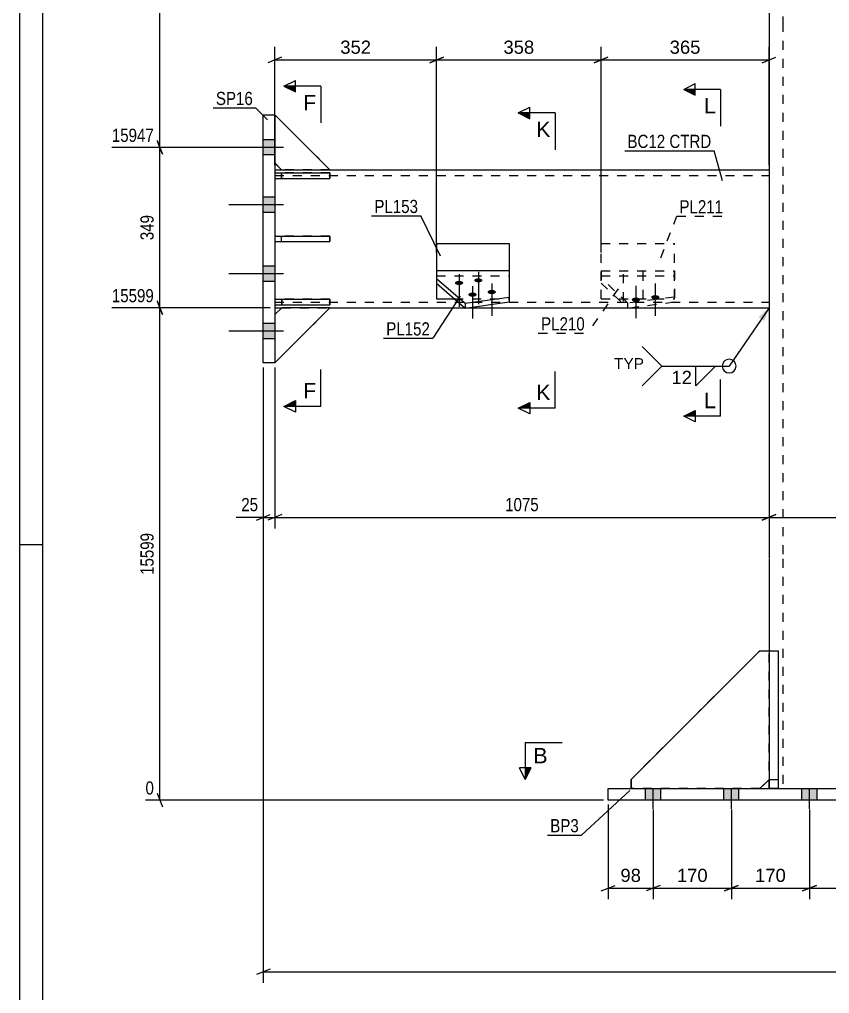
# Model space of a CAD drawing. Header units: millimetres. Extents: x -213 to 628, y -245 to 349.
# Drawn here: x -213 to -36.9, y -44.6 to 167.3 of the extents above; entities that cross this region are included whole.
import ezdxf

# ---------------------------------------------------------------- set-up
doc = ezdxf.new("R2010")
doc.units = ezdxf.units.MM
doc.linetypes.add('DXK_LINE_DOT2', pattern=[3.9198, 1.9599, -1.9599])
doc.styles.add('Arial', font='arial.ttf', dxfattribs={"height": 0.2})
doc.styles.add('Arial Narrow', font='ARIALN.TTF', dxfattribs={"height": 0.2})

# ---------------------------------------------------------------- blocks, each defined once
blk = doc.blocks.new('Unknown-339279055-1134')
at = {"color": 5, "linetype": 'Continuous'}
for p, q in [((-213.01, 349.07), (-213.01, -244.93)), ((-208.01, 344.07), (-208.01, -239.93)), ((-208.01, 53.07), (-213.01, 53.07))]:
    blk.add_line(p, q, dxfattribs=at)
blk = doc.blocks.new('Part-339279055-4508 - 4358')
at = {"color": 2, "linetype": 'Continuous'}
for p, q in [((-157.49, 106.47), (-145.49, 106.47)), ((-157.49, 106.47), (-157.49, 105.27)), ((-145.49, 106.47), (-145.49, 105.27)), ((-157.49, 105.27), (-145.49, 105.27))]:
    blk.add_line(p, q, dxfattribs=at)
at = {"color": 7, "linetype": 'DXK_LINE_DOT2'}
blk.add_line((-155.99, 105.27), (-155.99, 106.47), dxfattribs=at)
blk = doc.blocks.new('Part-339279055-4509 - 4358')
at = {"color": 2, "linetype": 'Continuous'}
for p, q in [((-157.5, 133.97), (-145.5, 133.97)), ((-157.5, 133.97), (-157.5, 132.77)), ((-145.5, 133.97), (-145.5, 132.77)), ((-157.5, 132.77), (-145.5, 132.77))]:
    blk.add_line(p, q, dxfattribs=at)
at = {"color": 7, "linetype": 'DXK_LINE_DOT2'}
blk.add_line((-156, 132.77), (-156, 133.97), dxfattribs=at)
blk = doc.blocks.new('Part-339279055-4503 - 4358')
at = {"color": 7, "linetype": 'DXK_LINE_DOT2'}
for p, q in [((-155.99, 104.62), (-157.49, 103.12)), ((-157.49, 92.62), (-145.49, 104.62)), ((-145.49, 104.62), (-155.99, 104.62)), ((-157.49, 103.12), (-157.49, 92.62))]:
    blk.add_line(p, q, dxfattribs=at)
blk = doc.blocks.new('Part-339279055-4504 - 4358')
at = {"color": 2, "linetype": 'Continuous'}
for p, q in [((-155.99, 104.62), (-157.49, 103.12)), ((-157.49, 92.62), (-145.49, 104.62)), ((-145.49, 104.62), (-155.99, 104.62)), ((-157.49, 103.12), (-157.49, 92.62))]:
    blk.add_line(p, q, dxfattribs=at)
blk = doc.blocks.new('Part-339279055-4510 - 4358')
at = {"color": 7, "linetype": 'DXK_LINE_DOT2'}
for p, q in [((-145.5, 120.22), (-157.5, 120.22)), ((-157.5, 120.22), (-157.5, 119.02)), ((-157.5, 119.02), (-145.5, 119.02)), ((-156, 119.02), (-156, 120.22)), ((-145.5, 119.02), (-145.5, 120.22))]:
    blk.add_line(p, q, dxfattribs=at)
blk = doc.blocks.new('Part-339279055-4511 - 4358')
at = {"color": 7, "linetype": 'DXK_LINE_DOT2'}
for p, q in [((-145.49, 106.47), (-157.49, 106.47)), ((-157.49, 106.47), (-157.49, 105.27)), ((-155.99, 106.47), (-155.99, 105.27)), ((-145.49, 105.27), (-145.49, 106.47)), ((-157.49, 105.27), (-145.49, 105.27))]:
    blk.add_line(p, q, dxfattribs=at)
blk = doc.blocks.new('Part-339279055-4462 - 4358')
at = {"color": 7, "linetype": 'DXK_LINE_DOT2'}
for p, q in [((-80, 2), (-52, 30)), ((-52, 30), (-50, 30)), ((-50, 30), (-50, 2)), ((-80, 0), (-80, 2)), ((-52, 0), (-80, 0)), ((-50, 2), (-52, 0))]:
    blk.add_line(p, q, dxfattribs=at)
blk = doc.blocks.new('Part-339279055-4472 - 4358')
at = {"color": 2, "linetype": 'Continuous'}
for p, q in [((-157.5, 134.62), (-156, 134.62)), ((-145.5, 134.62), (-50, 134.63)), ((-157.5, 104.62), (-155.99, 104.62)), ((-145.5, 104.62), (-116.28, 104.62)), ((-115.07, 104.62), (-50, 104.63))]:
    blk.add_line(p, q, dxfattribs=at)
at = {"color": 7, "linetype": 'DXK_LINE_DOT2'}
for p, q in [((-157.5, 134.62), (-157.5, 104.62)), ((-156, 134.62), (-145.5, 134.62)), ((-50, 134.63), (-50, 104.63)), ((-157.5, 133.42), (-50, 133.43)), ((-157.5, 105.82), (-50, 105.83)), ((-155.99, 104.62), (-145.5, 104.62)), ((-116.28, 104.62), (-115.07, 104.62))]:
    blk.add_line(p, q, dxfattribs=at)
blk = doc.blocks.new('Part-339279055-4487 - 4358')
at = {"color": 2, "linetype": 'Continuous'}
for p, q in [((-159.99, 92.62), (-160, 146.62)), ((-160, 146.62), (-157.5, 146.62)), ((-157.5, 146.62), (-157.49, 92.62)), ((-157.49, 92.62), (-159.99, 92.62))]:
    blk.add_line(p, q, dxfattribs=at)
blk = doc.blocks.new('Part-339279055-4505 - 4358')
at = {"color": 7, "linetype": 'DXK_LINE_DOT2'}
for p, q in [((-157.5, 136.12), (-157.5, 146.62)), ((-157.5, 146.62), (-145.5, 134.62)), ((-156, 134.62), (-157.5, 136.12)), ((-145.5, 134.62), (-156, 134.62))]:
    blk.add_line(p, q, dxfattribs=at)
blk = doc.blocks.new('Part-339279055-4506 - 4358')
at = {"color": 2, "linetype": 'Continuous'}
for p, q in [((-157.5, 146.62), (-145.5, 134.62)), ((-157.5, 136.12), (-156, 134.62)), ((-156, 134.62), (-145.5, 134.62))]:
    blk.add_line(p, q, dxfattribs=at)
at = {"color": 7, "linetype": 'DXK_LINE_DOT2'}
for p, q in [((-157.5, 136.12), (-157.5, 146.62)), ((-157.5, 146.62), (-157.5, 146.62)), ((-157.5, 136.12), (-157.5, 136.12))]:
    blk.add_line(p, q, dxfattribs=at)
blk = doc.blocks.new('Part-339279055-4507 - 4358')
at = {"color": 2, "linetype": 'Continuous'}
for p, q in [((-157.5, 120.22), (-145.5, 120.22)), ((-157.5, 120.22), (-157.5, 119.02)), ((-157.5, 119.02), (-145.5, 119.02)), ((-145.5, 120.22), (-145.5, 119.02))]:
    blk.add_line(p, q, dxfattribs=at)
at = {"color": 7, "linetype": 'DXK_LINE_DOT2'}
blk.add_line((-156, 119.02), (-156, 120.22), dxfattribs=at)
blk = doc.blocks.new('Part-339279055-4512 - 4358')
at = {"color": 7, "linetype": 'DXK_LINE_DOT2'}
for p, q in [((-145.5, 133.97), (-157.5, 133.97)), ((-157.5, 133.97), (-157.5, 132.77)), ((-156, 133.97), (-156, 132.77)), ((-145.5, 132.77), (-145.5, 133.97)), ((-157.5, 132.77), (-145.5, 132.77))]:
    blk.add_line(p, q, dxfattribs=at)
blk = doc.blocks.new('Part-339279055-4535 - 4358')
at = {"color": 2, "linetype": 'Continuous'}
for p, q in [((-80, 2), (-52, 30)), ((-52, 30), (-50, 30)), ((-80, 2), (-80, 0)), ((-50, 2), (-52, 0))]:
    blk.add_line(p, q, dxfattribs=at)
at = {"color": 7, "linetype": 'DXK_LINE_DOT2'}
for p, q in [((-50, 30), (-50, 2)), ((-52, 0), (-80, 0))]:
    blk.add_line(p, q, dxfattribs=at)
blk = doc.blocks.new('Part-339279055-4536 - 4358')
at = {"color": 7, "linetype": 'DXK_LINE_DOT2'}
for p, q in [((-50, 0), (-50, 30)), ((-50, 30), (-48, 30)), ((-48, 30), (-48, 0)), ((-50, 2), (-48, 2)), ((-48, 0), (-50, 0))]:
    blk.add_line(p, q, dxfattribs=at)
blk = doc.blocks.new('Part-339279055-4538 - 4358')
at = {"color": 2, "linetype": 'Continuous'}
for p, q in [((-50, 30), (-50, 0)), ((-50, 30), (-48, 30)), ((-48, 30), (-48, 0)), ((-50, 2), (-48, 2))]:
    blk.add_line(p, q, dxfattribs=at)
at = {"color": 7, "linetype": 'DXK_LINE_DOT2'}
blk.add_line((-50, 0), (-48, 0), dxfattribs=at)
blk = doc.blocks.new('Part-339279055-4544 - 4358')
at = {"color": 2, "linetype": 'Continuous'}
for p, q in [((-85, -2.5), (-85, 0)), ((-85, 0), (85, 0)), ((85, 0), (85, -2.5)), ((85, -2.5), (-85, -2.5))]:
    blk.add_line(p, q, dxfattribs=at)
blk = doc.blocks.new('Part-339279055-4545 - 4358')
at = {"color": 2, "linetype": 'Continuous'}
for p, q in [((-50, 250.33), (-50, 166.72)), ((-50, 166.62), (-50, 50.1)), ((-50, 50), (-50, 30))]:
    blk.add_line(p, q, dxfattribs=at)
at = {"color": 7, "linetype": 'DXK_LINE_DOT2'}
for p, q in [((-47, 250.33), (-47, 166.72)), ((-47, 166.62), (-47, 50.1)), ((-47, 50), (-47, 0)), ((-50, 30), (-50, 0)), ((-50, 0), (50, 0))]:
    blk.add_line(p, q, dxfattribs=at)
blk = doc.blocks.new('Bolt-339279055-4548 - 4358')
at = {"linetype": 'Continuous'}
for points in [[(-160, 141.16), (-160, 137.86), (-157.5, 137.86), (-157.5, 141.16)], [(-160, 141.16), (-160, 137.86), (-157.5, 137.86), (-157.5, 141.16)], [(-160, 141.16), (-160, 137.86), (-157.5, 137.86), (-157.5, 141.16)], [(-160, 128.66), (-160, 125.36), (-157.5, 125.36), (-157.5, 128.66)], [(-160, 128.66), (-160, 125.36), (-157.5, 125.36), (-157.5, 128.66)], [(-160, 113.66), (-160, 110.36), (-157.5, 110.36), (-157.5, 113.66)], [(-160, 113.66), (-160, 110.36), (-157.5, 110.36), (-157.5, 113.66)], [(-160, 101.16), (-160, 97.86), (-157.5, 97.86), (-157.5, 101.16)], [(-160, 101.16), (-160, 97.86), (-157.5, 97.86), (-157.5, 101.16)], [(-160, 101.16), (-160, 97.86), (-157.5, 97.86), (-157.5, 101.16)]]:
    blk.add_hatch(color=1, dxfattribs=at).paths.add_polyline_path(points)
at = {"color": 1, "linetype": 'Continuous'}
for p, q in [((-157.5, 141.16), (-160, 141.16)), ((-157.5, 141.16), (-160, 141.16)), ((-157.5, 141.16), (-160, 141.16)), ((-155.6, 139.51), (-167.5, 139.51)), ((-155.6, 139.51), (-167.5, 139.51)), ((-155.6, 139.51), (-167.5, 139.51)), ((-157.5, 137.86), (-160, 137.86)), ((-157.5, 137.86), (-160, 137.86)), ((-157.5, 137.86), (-160, 137.86)), ((-157.5, 128.66), (-160, 128.66)), ((-157.5, 128.66), (-160, 128.66)), ((-155.6, 127.01), (-167.5, 127.01)), ((-155.6, 127.01), (-167.5, 127.01)), ((-157.5, 125.36), (-160, 125.36)), ((-157.5, 125.36), (-160, 125.36)), ((-157.5, 113.66), (-160, 113.66)), ((-157.5, 113.66), (-160, 113.66)), ((-155.6, 112.01), (-167.5, 112.01)), ((-155.6, 112.01), (-167.5, 112.01)), ((-157.5, 110.36), (-160, 110.36)), ((-157.5, 110.36), (-160, 110.36)), ((-157.5, 101.16), (-160, 101.16)), ((-157.5, 101.16), (-160, 101.16)), ((-157.5, 101.16), (-160, 101.16)), ((-155.6, 99.51), (-167.5, 99.51)), ((-155.6, 99.51), (-167.5, 99.51)), ((-155.6, 99.51), (-167.5, 99.51)), ((-157.5, 97.86), (-160, 97.86)), ((-157.5, 97.86), (-160, 97.86)), ((-157.5, 97.86), (-160, 97.86))]:
    blk.add_line(p, q, dxfattribs=at)
blk = doc.blocks.new('Bolt-339279055-4552 - 4358')
at = {"linetype": 'Continuous'}
for points in [[(-73.55, 0), (-76.85, 0), (-76.85, -2.5), (-73.55, -2.5)], [(-73.55, 0), (-76.85, 0), (-76.85, -2.5), (-73.55, -2.5)], [(-73.55, 0), (-76.85, 0), (-76.85, -2.5), (-73.55, -2.5)], [(-73.55, 0), (-76.85, 0), (-76.85, -2.5), (-73.55, -2.5)], [(-73.55, 0), (-76.85, 0), (-76.85, -2.5), (-73.55, -2.5)], [(-73.55, 0), (-76.85, 0), (-76.85, -2.5), (-73.55, -2.5)], [(-73.55, 0), (-76.85, 0), (-76.85, -2.5), (-73.55, -2.5)], [(-73.55, 0), (-76.85, 0), (-76.85, -2.5), (-73.55, -2.5)], [(-56.55, 0), (-59.85, 0), (-59.85, -2.5), (-56.55, -2.5)], [(-56.55, 0), (-59.85, 0), (-59.85, -2.5), (-56.55, -2.5)], [(-56.55, 0), (-59.85, 0), (-59.85, -2.5), (-56.55, -2.5)], [(-56.55, 0), (-59.85, 0), (-59.85, -2.5), (-56.55, -2.5)], [(-56.55, 0), (-59.85, 0), (-59.85, -2.5), (-56.55, -2.5)], [(-56.55, 0), (-59.85, 0), (-59.85, -2.5), (-56.55, -2.5)], [(-56.55, 0), (-59.85, 0), (-59.85, -2.5), (-56.55, -2.5)], [(-56.55, 0), (-59.85, 0), (-59.85, -2.5), (-56.55, -2.5)], [(-39.55, 0), (-42.85, 0), (-42.85, -2.5), (-39.55, -2.5)], [(-39.55, 0), (-42.85, 0), (-42.85, -2.5), (-39.55, -2.5)], [(-39.55, 0), (-42.85, 0), (-42.85, -2.5), (-39.55, -2.5)], [(-39.55, 0), (-42.85, 0), (-42.85, -2.5), (-39.55, -2.5)], [(-13.35, 0), (-16.65, 0), (-16.65, -2.5), (-13.35, -2.5)], [(-13.35, 0), (-16.65, 0), (-16.65, -2.5), (-13.35, -2.5)], [(-13.35, 0), (-16.65, 0), (-16.65, -2.5), (-13.35, -2.5)], [(-13.35, 0), (-16.65, 0), (-16.65, -2.5), (-13.35, -2.5)], [(16.65, 0), (13.35, 0), (13.35, -2.5), (16.65, -2.5)], [(16.65, 0), (13.35, 0), (13.35, -2.5), (16.65, -2.5)], [(16.65, 0), (13.35, 0), (13.35, -2.5), (16.65, -2.5)], [(16.65, 0), (13.35, 0), (13.35, -2.5), (16.65, -2.5)], [(42.85, 0), (39.55, 0), (39.55, -2.5), (42.85, -2.5)], [(42.85, 0), (39.55, 0), (39.55, -2.5), (42.85, -2.5)], [(42.85, 0), (39.55, 0), (39.55, -2.5), (42.85, -2.5)], [(42.85, 0), (39.55, 0), (39.55, -2.5), (42.85, -2.5)], [(59.85, 0), (56.55, 0), (56.55, -2.5), (59.85, -2.5)], [(59.85, 0), (56.55, 0), (56.55, -2.5), (59.85, -2.5)], [(59.85, 0), (56.55, 0), (56.55, -2.5), (59.85, -2.5)], [(59.85, 0), (56.55, 0), (56.55, -2.5), (59.85, -2.5)], [(59.85, 0), (56.55, 0), (56.55, -2.5), (59.85, -2.5)], [(59.85, 0), (56.55, 0), (56.55, -2.5), (59.85, -2.5)], [(59.85, 0), (56.55, 0), (56.55, -2.5), (59.85, -2.5)], [(59.85, 0), (56.55, 0), (56.55, -2.5), (59.85, -2.5)], [(76.85, 0), (73.55, 0), (73.55, -2.5), (76.85, -2.5)], [(76.85, 0), (73.55, 0), (73.55, -2.5), (76.85, -2.5)], [(76.85, 0), (73.55, 0), (73.55, -2.5), (76.85, -2.5)], [(76.85, 0), (73.55, 0), (73.55, -2.5), (76.85, -2.5)], [(76.85, 0), (73.55, 0), (73.55, -2.5), (76.85, -2.5)], [(76.85, 0), (73.55, 0), (73.55, -2.5), (76.85, -2.5)], [(76.85, 0), (73.55, 0), (73.55, -2.5), (76.85, -2.5)], [(76.85, 0), (73.55, 0), (73.55, -2.5), (76.85, -2.5)]]:
    blk.add_hatch(color=1, dxfattribs=at).paths.add_polyline_path(points)
at = {"color": 1, "linetype": 'Continuous'}
for p, q in [((-76.85, -2.5), (-76.85, 0)), ((-76.85, -2.5), (-76.85, 0)), ((-76.85, -2.5), (-76.85, 0)), ((-76.85, -2.5), (-76.85, 0)), ((-76.85, -2.5), (-76.85, 0)), ((-76.85, -2.5), (-76.85, 0)), ((-76.85, -2.5), (-76.85, 0)), ((-76.85, -2.5), (-76.85, 0)), ((-75.2, -4.4), (-75.2, 0)), ((-75.2, -4.4), (-75.2, 0)), ((-75.2, -4.4), (-75.2, 0)), ((-75.2, -4.4), (-75.2, 0)), ((-75.2, -4.4), (-75.2, 0)), ((-75.2, -4.4), (-75.2, 0)), ((-75.2, -4.4), (-75.2, 0)), ((-75.2, -4.4), (-75.2, 0)), ((-73.55, -2.5), (-73.55, 0)), ((-73.55, -2.5), (-73.55, 0)), ((-73.55, -2.5), (-73.55, 0)), ((-73.55, -2.5), (-73.55, 0)), ((-73.55, -2.5), (-73.55, 0)), ((-73.55, -2.5), (-73.55, 0)), ((-73.55, -2.5), (-73.55, 0)), ((-73.55, -2.5), (-73.55, 0)), ((-59.85, -2.5), (-59.85, 0)), ((-59.85, -2.5), (-59.85, 0)), ((-59.85, -2.5), (-59.85, 0)), ((-59.85, -2.5), (-59.85, 0)), ((-59.85, -2.5), (-59.85, 0)), ((-59.85, -2.5), (-59.85, 0)), ((-59.85, -2.5), (-59.85, 0)), ((-59.85, -2.5), (-59.85, 0)), ((-58.2, -4.4), (-58.2, 0)), ((-58.2, -4.4), (-58.2, 0)), ((-58.2, -4.4), (-58.2, 0)), ((-58.2, -4.4), (-58.2, 0)), ((-58.2, -4.4), (-58.2, 0)), ((-58.2, -4.4), (-58.2, 0)), ((-58.2, -4.4), (-58.2, 0)), ((-58.2, -4.4), (-58.2, 0)), ((-56.55, -2.5), (-56.55, 0)), ((-56.55, -2.5), (-56.55, 0)), ((-56.55, -2.5), (-56.55, 0)), ((-56.55, -2.5), (-56.55, 0)), ((-56.55, -2.5), (-56.55, 0)), ((-56.55, -2.5), (-56.55, 0)), ((-56.55, -2.5), (-56.55, 0)), ((-56.55, -2.5), (-56.55, 0)), ((-42.85, -2.5), (-42.85, 0)), ((-42.85, -2.5), (-42.85, 0)), ((-42.85, -2.5), (-42.85, 0)), ((-42.85, -2.5), (-42.85, 0)), ((-41.2, -4.4), (-41.2, 0)), ((-41.2, -4.4), (-41.2, 0)), ((-41.2, -4.4), (-41.2, 0)), ((-41.2, -4.4), (-41.2, 0)), ((-39.55, -2.5), (-39.55, 0)), ((-39.55, -2.5), (-39.55, 0)), ((-39.55, -2.5), (-39.55, 0)), ((-39.55, -2.5), (-39.55, 0)), ((-16.65, -2.5), (-16.65, 0)), ((-16.65, -2.5), (-16.65, 0)), ((-16.65, -2.5), (-16.65, 0)), ((-16.65, -2.5), (-16.65, 0)), ((-15, -4.4), (-15, 0)), ((-15, -4.4), (-15, 0)), ((-15, -4.4), (-15, 0)), ((-15, -4.4), (-15, 0)), ((-13.35, -2.5), (-13.35, 0)), ((-13.35, -2.5), (-13.35, 0)), ((-13.35, -2.5), (-13.35, 0)), ((-13.35, -2.5), (-13.35, 0)), ((13.35, -2.5), (13.35, 0)), ((13.35, -2.5), (13.35, 0)), ((13.35, -2.5), (13.35, 0)), ((13.35, -2.5), (13.35, 0)), ((15, -4.4), (15, 0)), ((15, -4.4), (15, 0)), ((15, -4.4), (15, 0)), ((15, -4.4), (15, 0)), ((16.65, -2.5), (16.65, 0)), ((16.65, -2.5), (16.65, 0)), ((16.65, -2.5), (16.65, 0)), ((16.65, -2.5), (16.65, 0)), ((39.55, -2.5), (39.55, 0)), ((39.55, -2.5), (39.55, 0)), ((39.55, -2.5), (39.55, 0)), ((39.55, -2.5), (39.55, 0)), ((41.2, -4.4), (41.2, 0)), ((41.2, -4.4), (41.2, 0)), ((41.2, -4.4), (41.2, 0)), ((41.2, -4.4), (41.2, 0)), ((42.85, -2.5), (42.85, 0)), ((42.85, -2.5), (42.85, 0)), ((42.85, -2.5), (42.85, 0)), ((42.85, -2.5), (42.85, 0)), ((56.55, -2.5), (56.55, 0)), ((56.55, -2.5), (56.55, 0)), ((56.55, -2.5), (56.55, 0)), ((56.55, -2.5), (56.55, 0)), ((56.55, -2.5), (56.55, 0)), ((56.55, -2.5), (56.55, 0)), ((56.55, -2.5), (56.55, 0)), ((56.55, -2.5), (56.55, 0)), ((58.2, -4.4), (58.2, 0)), ((58.2, -4.4), (58.2, 0)), ((58.2, -4.4), (58.2, 0)), ((58.2, -4.4), (58.2, 0)), ((58.2, -4.4), (58.2, 0)), ((58.2, -4.4), (58.2, 0)), ((58.2, -4.4), (58.2, 0)), ((58.2, -4.4), (58.2, 0)), ((59.85, -2.5), (59.85, 0)), ((59.85, -2.5), (59.85, 0)), ((59.85, -2.5), (59.85, 0)), ((59.85, -2.5), (59.85, 0)), ((59.85, -2.5), (59.85, 0)), ((59.85, -2.5), (59.85, 0)), ((59.85, -2.5), (59.85, 0)), ((59.85, -2.5), (59.85, 0)), ((73.55, -2.5), (73.55, 0)), ((73.55, -2.5), (73.55, 0)), ((73.55, -2.5), (73.55, 0)), ((73.55, -2.5), (73.55, 0)), ((73.55, -2.5), (73.55, 0)), ((73.55, -2.5), (73.55, 0)), ((73.55, -2.5), (73.55, 0)), ((73.55, -2.5), (73.55, 0)), ((75.2, -4.4), (75.2, 0)), ((75.2, -4.4), (75.2, 0)), ((75.2, -4.4), (75.2, 0)), ((75.2, -4.4), (75.2, 0)), ((75.2, -4.4), (75.2, 0)), ((75.2, -4.4), (75.2, 0)), ((75.2, -4.4), (75.2, 0)), ((75.2, -4.4), (75.2, 0)), ((76.85, -2.5), (76.85, 0)), ((76.85, -2.5), (76.85, 0)), ((76.85, -2.5), (76.85, 0)), ((76.85, -2.5), (76.85, 0)), ((76.85, -2.5), (76.85, 0)), ((76.85, -2.5), (76.85, 0)), ((76.85, -2.5), (76.85, 0)), ((76.85, -2.5), (76.85, 0))]:
    blk.add_line(p, q, dxfattribs=at)
blk = doc.blocks.new('Part-339279055-4588 - 4358')
at = {"color": 2, "linetype": 'Continuous'}
for p, q in [((-106.53, 112.68), (-122.31, 112.68)), ((-122.31, 112.68), (-122.31, 109.89)), ((-106.53, 112.68), (-106.53, 105.82)), ((-122.31, 111.02), (-116.12, 105.61)), ((-116.12, 104.48), (-122.31, 109.89)), ((-116.12, 105.61), (-106.53, 106.94)), ((-106.53, 105.82), (-116.12, 104.48)), ((-116.12, 105.61), (-116.12, 104.48))]:
    blk.add_line(p, q, dxfattribs=at)
at = {"color": 7, "linetype": 'DXK_LINE_DOT2'}
blk.add_line((-122.31, 111.55), (-106.53, 111.55), dxfattribs=at)
blk = doc.blocks.new('Part-339279055-4593 - 4358')
at = {"color": 2, "linetype": 'Continuous'}
for p, q in [((-122.31, 118.58), (-106.53, 118.58)), ((-122.31, 118.58), (-122.31, 112.68)), ((-106.53, 118.58), (-106.53, 112.68)), ((-122.31, 109.89), (-122.31, 106.58)), ((-122.31, 106.58), (-118.52, 106.58))]:
    blk.add_line(p, q, dxfattribs=at)
at = {"color": 7, "linetype": 'DXK_LINE_DOT2'}
for p, q in [((-122.31, 112.68), (-122.31, 109.89)), ((-106.53, 112.68), (-106.53, 106.58)), ((-118.52, 106.58), (-106.53, 106.58))]:
    blk.add_line(p, q, dxfattribs=at)
blk = doc.blocks.new('Bolt-339279055-4598 - 4358')
at = {"linetype": 'Continuous'}
for points in [[(-117.41, 109.58), (-117.6, 109.59), (-117.78, 109.61), (-117.94, 109.66), (-118.08, 109.72), (-118.19, 109.8), (-118.27, 109.88), (-118.31, 109.97), (-118.31, 110.07), (-118.27, 110.16), (-118.19, 110.24), (-118.08, 110.32), (-117.94, 110.38), (-117.78, 110.43), (-117.6, 110.46), (-117.41, 110.47), (-117.23, 110.46), (-117.05, 110.43), (-116.88, 110.38), (-116.74, 110.32), (-116.63, 110.24), (-116.56, 110.16), (-116.52, 110.07), (-116.52, 109.97), (-116.56, 109.88), (-116.63, 109.8), (-116.74, 109.72), (-116.88, 109.66), (-117.05, 109.61), (-117.23, 109.59)], [(-113.22, 110.14), (-113.41, 110.15), (-113.59, 110.18), (-113.75, 110.22), (-113.89, 110.29), (-114, 110.36), (-114.08, 110.45), (-114.12, 110.54), (-114.12, 110.63), (-114.08, 110.72), (-114, 110.8), (-113.89, 110.88), (-113.75, 110.94), (-113.59, 110.99), (-113.41, 111.02), (-113.22, 111.03), (-113.04, 111.02), (-112.86, 110.99), (-112.69, 110.94), (-112.55, 110.88), (-112.44, 110.8), (-112.37, 110.72), (-112.33, 110.63), (-112.33, 110.54), (-112.37, 110.45), (-112.44, 110.36), (-112.55, 110.29), (-112.69, 110.22), (-112.86, 110.18), (-113.04, 110.15)], [(-110.31, 107.58), (-110.49, 107.59), (-110.67, 107.62), (-110.84, 107.67), (-110.98, 107.73), (-111.09, 107.81), (-111.16, 107.89), (-111.2, 107.99), (-111.2, 108.08), (-111.16, 108.18), (-111.09, 108.26), (-110.98, 108.34), (-110.84, 108.41), (-110.67, 108.45), (-110.49, 108.48), (-110.31, 108.49), (-110.12, 108.48), (-109.94, 108.45), (-109.78, 108.41), (-109.64, 108.34), (-109.53, 108.26), (-109.45, 108.18), (-109.41, 108.08), (-109.41, 107.99), (-109.45, 107.89), (-109.53, 107.81), (-109.64, 107.73), (-109.78, 107.67), (-109.94, 107.62), (-110.12, 107.59)], [(-114.5, 107.01), (-114.68, 107.02), (-114.86, 107.05), (-115.03, 107.1), (-115.17, 107.17), (-115.28, 107.24), (-115.35, 107.33), (-115.39, 107.43), (-115.39, 107.52), (-115.35, 107.62), (-115.28, 107.7), (-115.17, 107.78), (-115.03, 107.85), (-114.86, 107.9), (-114.68, 107.93), (-114.5, 107.94), (-114.31, 107.93), (-114.13, 107.9), (-113.97, 107.85), (-113.83, 107.78), (-113.72, 107.7), (-113.64, 107.62), (-113.6, 107.52), (-113.6, 107.43), (-113.64, 107.33), (-113.72, 107.24), (-113.83, 107.17), (-113.97, 107.1), (-114.13, 107.05), (-114.31, 107.02)]]:
    blk.add_hatch(color=1, dxfattribs=at).paths.add_polyline_path(points)
at = {"color": 1, "linetype": 'Continuous'}
for p, q in [((-113.22, 112.46), (-113.22, 105.41)), ((-117.41, 111.9), (-117.41, 104.85)), ((-114.5, 109.35), (-114.5, 102.31)), ((-110.31, 109.91), (-110.31, 102.87))]:
    blk.add_line(p, q, dxfattribs=at)
blk = doc.blocks.new('Part-339279055-4600 - 4358')
at = {"color": 7, "linetype": 'DXK_LINE_DOT2'}
for p, q in [((-86.54, 112.68), (-70.57, 112.68)), ((-86.54, 112.68), (-86.54, 109.97)), ((-70.57, 112.68), (-70.57, 105.82)), ((-86.54, 111.55), (-70.57, 111.55)), ((-80.72, 105.64), (-86.54, 111.1)), ((-86.54, 109.97), (-80.83, 104.63)), ((-70.57, 106.94), (-80.72, 105.64)), ((-80.72, 104.51), (-80.72, 105.64)), ((-70.57, 105.82), (-79.84, 104.63))]:
    blk.add_line(p, q, dxfattribs=at)
at = {"color": 2, "linetype": 'Continuous'}
for p in [(-80.83, 104.63), (-79.84, 104.63)]:
    blk.add_line(p, (-80.72, 104.51), dxfattribs=at)
blk = doc.blocks.new('Part-339279055-4605 - 4358')
at = {"color": 7, "linetype": 'DXK_LINE_DOT2'}
for p, q in [((-86.54, 106.58), (-86.54, 118.58)), ((-86.54, 118.58), (-70.57, 118.58)), ((-70.57, 106.58), (-70.57, 118.58)), ((-86.54, 106.58), (-70.57, 106.58))]:
    blk.add_line(p, q, dxfattribs=at)
blk = doc.blocks.new('Bolt-339279055-4606 - 4358')
at = {"linetype": 'Continuous'}
for points in [[(-78.97, 106.84), (-78.78, 106.83), (-78.6, 106.8), (-78.44, 106.75), (-78.3, 106.68), (-78.19, 106.6), (-78.11, 106.51), (-78.07, 106.42), (-78.07, 106.32), (-78.11, 106.23), (-78.19, 106.14), (-78.3, 106.06), (-78.44, 105.99), (-78.6, 105.94), (-78.78, 105.91), (-78.97, 105.9), (-79.16, 105.91), (-79.34, 105.94), (-79.5, 105.99), (-79.64, 106.06), (-79.75, 106.14), (-79.83, 106.23), (-79.86, 106.32), (-79.86, 106.42), (-79.83, 106.51), (-79.75, 106.6), (-79.64, 106.68), (-79.5, 106.75), (-79.34, 106.8), (-79.16, 106.83)], [(-74.74, 107.36), (-74.55, 107.35), (-74.38, 107.32), (-74.21, 107.27), (-74.07, 107.21), (-73.96, 107.13), (-73.89, 107.04), (-73.85, 106.95), (-73.85, 106.85), (-73.89, 106.75), (-73.96, 106.67), (-74.07, 106.59), (-74.21, 106.52), (-74.38, 106.47), (-74.55, 106.44), (-74.74, 106.43), (-74.93, 106.44), (-75.11, 106.47), (-75.27, 106.52), (-75.41, 106.59), (-75.52, 106.67), (-75.6, 106.75), (-75.64, 106.85), (-75.64, 106.95), (-75.6, 107.04), (-75.52, 107.13), (-75.41, 107.21), (-75.27, 107.27), (-75.11, 107.32), (-74.93, 107.35)]]:
    blk.add_hatch(color=1, dxfattribs=at).paths.add_polyline_path(points)
at = {"color": 1, "linetype": 'DXK_LINE_DOT2'}
for p, q in [((-77.48, 112.47), (-77.48, 105.43)), ((-81.71, 111.95), (-81.71, 104.9))]:
    blk.add_line(p, q, dxfattribs=at)
at = {"color": 1, "linetype": 'Continuous'}
for p, q in [((-78.97, 109.38), (-78.97, 102.33)), ((-74.74, 109.9), (-74.74, 102.86))]:
    blk.add_line(p, q, dxfattribs=at)
blk = doc.blocks.new('StraightDimension-339279055-4691 - 4358')
at = {"color": 7, "linetype": 'Continuous'}
for p, q in [((-159.99, 91.62), (-159.99, 56.61)), ((-157.49, 91.62), (-157.49, 56.61)), ((-161.49, 58.41), (-158.49, 59.61)), ((-155.99, 59.61), (-158.99, 58.41)), ((-159.99, 59.01), (-157.49, 59.01))]:
    blk.add_line(p, q, dxfattribs=at)
at = {"color": 0}
blk.add_wipeout([(-160.52, 59.76), (-160.52, 63.96), (-165.38, 63.96), (-165.38, 59.76)], dxfattribs=at)
at = {"color": 7, "linetype": 'Continuous'}
blk.add_line((-159.99, 59.01), (-165.9, 59.01), dxfattribs=at)
blk.add_line((-159.99, 59.01), (-165.9, 59.01), dxfattribs=at)
at = {"color": 3, "style": 'Arial Narrow'}
blk.add_text('25', height=2.863, dxfattribs=at).set_placement((-164.78, 60.36))
blk = doc.blocks.new('StraightDimension-339279055-4723 - 4358')
at = {"color": 7, "linetype": 'Continuous'}
for p, q in [((-50, 103.63), (-50, 56.61)), ((-157.49, 91.62), (-157.49, 56.61)), ((-155.99, 59.61), (-158.99, 58.41)), ((-51.5, 58.41), (-48.5, 59.61)), ((-157.49, 59.01), (-50, 59.01))]:
    blk.add_line(p, q, dxfattribs=at)
at = {"color": 0}
blk.add_wipeout([(-99.49, 59.76), (-99.49, 63.96), (-108, 63.96), (-108, 59.76)], dxfattribs=at)
at = {"color": 3, "style": 'Arial Narrow'}
blk.add_text('1075', height=2.863, dxfattribs=at).set_placement((-107.4, 60.36))
blk = doc.blocks.new('StraightDimension-339279055-20514 - 4358')
at = {"color": 7, "linetype": 'Continuous'}
for p, q in [((-181.89, 216.33), (-183.09, 219.33)), ((-158.5, 217.83), (-192.93, 217.83)), ((-182.49, 139.51), (-182.49, 217.83)), ((-183.09, 141.01), (-181.89, 138.01)), ((-164.49, 139.51), (-192.93, 139.51))]:
    blk.add_line(p, q, dxfattribs=at)
at = {"color": 0, "linetype": 'Continuous'}
blk.add_wipeout([(-183.19, 218.43), (-183.19, 222.63), (-193.53, 222.63), (-193.53, 218.43)], dxfattribs=at)
at = {"color": 0}
blk.add_wipeout([(-183.24, 182.93), (-187.44, 182.93), (-187.44, 174.42), (-183.24, 174.42)], dxfattribs=at)
at = {"color": 3, "linetype": 'Continuous', "style": 'Arial Narrow'}
blk.add_text('18787', height=2.863, dxfattribs=at).set_placement((-192.93, 219.03))
at = {"color": 3, "style": 'Arial Narrow'}
blk.add_text('2840', height=2.863, rotation=90.0002, dxfattribs=at).set_placement((-183.84, 175.02))
blk = doc.blocks.new('StraightDimension-339279055-4642 - 4358')
at = {"color": 7, "linetype": 'Continuous'}
for p, q in [((-159.99, 91.62), (-159.99, -42.26)), ((100, 91.51), (100, -42.26)), ((-158.49, -39.26), (-161.49, -40.46)), ((-159.99, -39.86), (100, -39.86)), ((98.5, -40.46), (101.5, -39.26))]:
    blk.add_line(p, q, dxfattribs=at)
at = {"color": 0}
blk.add_wipeout([(-25.74, -39.11), (-25.74, -34.91), (-34.25, -34.91), (-34.25, -39.11)], dxfattribs=at)
at = {"color": 3, "style": 'Arial Narrow'}
blk.add_text('2600', height=2.863, dxfattribs=at).set_placement((-33.65, -38.51))
blk = doc.blocks.new('StraightDimension-339279055-4755 - 4358')
at = {"color": 7, "linetype": 'Continuous'}
for p, q in [((-50, 103.63), (-50, 56.61)), ((50, 103.51), (50, 56.61)), ((-48.5, 59.61), (-51.5, 58.41)), ((48.5, 58.41), (51.5, 59.61)), ((-50, 59.01), (50, 59.01))]:
    blk.add_line(p, q, dxfattribs=at)
at = {"color": 0}
blk.add_wipeout([(4.26, 59.76), (4.26, 63.96), (-4.26, 63.96), (-4.26, 59.76)], dxfattribs=at)
at = {"color": 3, "style": 'Arial Narrow'}
blk.add_text('1000', height=2.863, dxfattribs=at).set_placement((-3.66, 60.36))
blk = doc.blocks.new('StraightDimension-339279055-20515 - 4358')
at = {"color": 7, "linetype": 'Continuous'}
for p, q in [((-181.89, 138.01), (-183.09, 141.01)), ((-164.49, 139.51), (-192.93, 139.51)), ((-182.49, 104.62), (-182.49, 139.51)), ((-183.09, 106.12), (-181.89, 103.12)), ((-158.5, 104.62), (-192.93, 104.62))]:
    blk.add_line(p, q, dxfattribs=at)
at = {"color": 0, "linetype": 'Continuous'}
blk.add_wipeout([(-183.19, 140.11), (-183.19, 144.31), (-193.53, 144.31), (-193.53, 140.11)], dxfattribs=at)
at = {"color": 0}
blk.add_wipeout([(-183.24, 125.41), (-187.44, 125.41), (-187.44, 118.72), (-183.24, 118.72)], dxfattribs=at)
at = {"color": 3, "linetype": 'Continuous', "style": 'Arial Narrow'}
blk.add_text('15947', height=2.863, dxfattribs=at).set_placement((-192.93, 140.71))
at = {"color": 3, "style": 'Arial Narrow'}
blk.add_text('349', height=2.863, rotation=90.0002, dxfattribs=at).set_placement((-183.84, 119.32))
blk = doc.blocks.new('StraightDimension-339279055-20516 - 4358')
at = {"color": 7, "linetype": 'Continuous'}
for p, q in [((-181.89, 103.12), (-183.09, 106.12)), ((-158.5, 104.62), (-192.93, 104.62)), ((-182.49, -2.5), (-182.49, 104.62)), ((-183.09, -1), (-181.89, -4)), ((-86, -2.5), (-185.61, -2.5))]:
    blk.add_line(p, q, dxfattribs=at)
at = {"color": 0, "linetype": 'Continuous'}
for points in [[(-183.19, 105.22), (-183.19, 109.42), (-193.53, 109.42), (-193.53, 105.22)], [(-183.19, -1.9), (-183.19, 2.3), (-186.21, 2.3), (-186.21, -1.9)]]:
    blk.add_wipeout(points, dxfattribs=at)
at = {"color": 0}
blk.add_wipeout([(-183.24, 56.23), (-187.44, 56.23), (-187.44, 45.89), (-183.24, 45.89)], dxfattribs=at)
at = {"color": 3, "linetype": 'Continuous', "style": 'Arial Narrow'}
for s, height, p in [('15599', 2.863, (-192.93, 105.82)), ('0', 2.86, (-185.61, -1.3))]:
    blk.add_text(s, height=height, dxfattribs=at).set_placement(p)
at = {"color": 3, "style": 'Arial Narrow'}
blk.add_text('15599', height=2.863, rotation=90.0002, dxfattribs=at).set_placement((-183.84, 46.49))
blk = doc.blocks.new('StraightDimension-339279055-27895 - 4358')
at = {"color": 7, "linetype": 'Continuous'}
for p, q in [((-58.2, -4.57), (-58.2, -24.07)), ((-41.2, -4.57), (-41.2, -24.07)), ((-56.7, -21.07), (-59.7, -22.27)), ((-42.7, -22.27), (-39.7, -21.07)), ((-58.2, -21.67), (-41.2, -21.67))]:
    blk.add_line(p, q, dxfattribs=at)
at = {"color": 0}
blk.add_wipeout([(-45.76, -20.92), (-45.76, -16.72), (-53.64, -16.72), (-53.64, -20.92)], dxfattribs=at)
at = {"color": 3, "style": 'Arial'}
blk.add_text('170', height=2.865, dxfattribs=at).set_placement((-53.04, -20.32))
blk = doc.blocks.new('StraightDimension-339279055-27894 - 4358')
at = {"color": 7, "linetype": 'Continuous'}
for p, q in [((-41.2, -4.57), (-41.2, -24.07)), ((-15, -4.57), (-15, -24.07)), ((-39.7, -21.07), (-42.7, -22.27)), ((-16.5, -22.27), (-13.5, -21.07)), ((-41.2, -21.67), (-15, -21.67))]:
    blk.add_line(p, q, dxfattribs=at)
at = {"color": 0}
blk.add_wipeout([(-24.16, -20.92), (-24.16, -16.72), (-32.04, -16.72), (-32.04, -20.92)], dxfattribs=at)
at = {"color": 3, "style": 'Arial'}
blk.add_text('262', height=2.865, dxfattribs=at).set_placement((-31.44, -20.32))
blk = doc.blocks.new('StraightDimension-339279055-27896 - 4358')
at = {"color": 7, "linetype": 'Continuous'}
for p, q in [((-75.2, -4.57), (-75.2, -24.07)), ((-58.2, -4.57), (-58.2, -24.07)), ((-73.7, -21.07), (-76.7, -22.27)), ((-59.7, -22.27), (-56.7, -21.07)), ((-75.2, -21.67), (-58.2, -21.67))]:
    blk.add_line(p, q, dxfattribs=at)
at = {"color": 0}
blk.add_wipeout([(-62.76, -20.92), (-62.76, -16.72), (-70.64, -16.72), (-70.64, -20.92)], dxfattribs=at)
at = {"color": 3, "style": 'Arial'}
blk.add_text('170', height=2.865, dxfattribs=at).set_placement((-70.04, -20.32))
blk = doc.blocks.new('StraightDimension-339279055-27897 - 4358')
at = {"color": 7, "linetype": 'Continuous'}
for p, q in [((-85, -3.5), (-85, -24.07)), ((-75.2, -4.57), (-75.2, -24.07)), ((-86.5, -22.27), (-83.5, -21.07)), ((-73.7, -21.07), (-76.7, -22.27)), ((-85, -21.67), (-75.2, -21.67))]:
    blk.add_line(p, q, dxfattribs=at)
at = {"color": 0}
blk.add_wipeout([(-77.28, -20.92), (-77.28, -16.72), (-82.92, -16.72), (-82.92, -20.92)], dxfattribs=at)
at = {"color": 3, "style": 'Arial'}
blk.add_text('98', height=2.865, dxfattribs=at).set_placement((-82.32, -20.32))
blk = doc.blocks.new('StraightDimension-339279055-27925 - 4358')
at = {"color": 7, "linetype": 'Continuous'}
for p, q in [((-86.54, 116.63), (-86.54, 161.38)), ((-50, 135.63), (-50, 161.38)), ((-85.04, 159.13), (-88.04, 157.93)), ((-51.5, 157.93), (-48.5, 159.13)), ((-86.54, 158.53), (-50, 158.53))]:
    blk.add_line(p, q, dxfattribs=at)
at = {"color": 0}
blk.add_wipeout([(-64.34, 159.28), (-64.34, 163.48), (-72.21, 163.48), (-72.21, 159.28)], dxfattribs=at)
at = {"color": 3, "style": 'Arial'}
blk.add_text('365', height=2.865, dxfattribs=at).set_placement((-71.61, 159.88))
blk = doc.blocks.new('StraightDimension-339279055-27926 - 4358')
at = {"color": 7, "linetype": 'Continuous'}
for p, q in [((-122.31, 116.63), (-122.31, 161.38)), ((-86.54, 116.63), (-86.54, 161.38)), ((-120.81, 159.13), (-123.81, 157.93)), ((-88.04, 157.93), (-85.04, 159.13)), ((-122.31, 158.53), (-86.54, 158.53))]:
    blk.add_line(p, q, dxfattribs=at)
at = {"color": 0}
blk.add_wipeout([(-100.49, 159.28), (-100.49, 163.48), (-108.36, 163.48), (-108.36, 159.28)], dxfattribs=at)
at = {"color": 3, "style": 'Arial'}
blk.add_text('358', height=2.865, dxfattribs=at).set_placement((-107.76, 159.88))
blk = doc.blocks.new('StraightDimension-339279055-27927 - 4358')
at = {"color": 7, "linetype": 'Continuous'}
for p, q in [((-157.5, 135.62), (-157.5, 161.38)), ((-122.31, 116.63), (-122.31, 161.38)), ((-156, 159.13), (-159, 157.93)), ((-123.81, 157.93), (-120.81, 159.13)), ((-157.5, 158.53), (-122.31, 158.53))]:
    blk.add_line(p, q, dxfattribs=at)
at = {"color": 0}
blk.add_wipeout([(-135.97, 159.28), (-135.97, 163.48), (-143.84, 163.48), (-143.84, 159.28)], dxfattribs=at)
at = {"color": 3, "style": 'Arial'}
blk.add_text('352', height=2.865, dxfattribs=at).set_placement((-143.24, 159.88))
blk = doc.blocks.new('SectionMark-339279055-28972 - 4358')
at = {"linetype": 'Continuous'}
for points in [[(-66.07, 152.14), (-66.07, 150.89), (-68.57, 152.14)], [(-66.07, 82.27), (-66.07, 81.02), (-68.57, 81.02)]]:
    blk.add_hatch(color=6, dxfattribs=at).paths.add_polyline_path(points)
at = {"color": 6, "linetype": 'Continuous'}
for p, q in [((-68.57, 152.14), (-66.07, 153.39)), ((-66.07, 150.89), (-66.07, 153.39)), ((-60.57, 152.14), (-68.57, 152.14)), ((-68.57, 152.14), (-66.07, 150.89)), ((-68.57, 81.02), (-66.07, 82.27)), ((-60.57, 81.02), (-68.57, 81.02)), ((-66.07, 79.77), (-68.57, 81.02)), ((-66.07, 82.27), (-66.07, 79.77))]:
    blk.add_line(p, q, dxfattribs=at)
at = {"color": 0, "linetype": 'Continuous'}
for points in [[(-61.57, 146.89), (-61.57, 150.39), (-64.16, 150.39), (-64.16, 146.89)], [(-61.57, 82.77), (-61.57, 86.27), (-64.16, 86.27), (-64.16, 82.77)]]:
    blk.add_wipeout(points, dxfattribs=at)
at = {"color": 6, "linetype": 'Continuous'}
for p, q in [((-60.57, 152.14), (-60.57, 144.14)), ((-60.57, 81.02), (-60.57, 89.02))]:
    blk.add_line(p, q, dxfattribs=at)
at = {"color": 3, "linetype": 'Continuous', "style": 'Arial'}
for p in [(-64.16, 146.89), (-64.16, 82.77)]:
    blk.add_text('L', height=3.34, dxfattribs=at).set_placement(p)
blk = doc.blocks.new('SectionMark-339279055-22712 - 4358')
at = {"linetype": 'Continuous'}
for points in [[(-152.99, 152.85), (-152.99, 151.6), (-155.49, 152.85)], [(-152.99, 84.42), (-152.99, 83.17), (-155.49, 83.17)]]:
    blk.add_hatch(color=6, dxfattribs=at).paths.add_polyline_path(points)
at = {"color": 6, "linetype": 'Continuous'}
for p, q in [((-155.49, 152.85), (-152.99, 154.1)), ((-147.49, 152.85), (-155.49, 152.85)), ((-155.49, 152.85), (-152.99, 151.6)), ((-152.99, 151.6), (-152.99, 154.1)), ((-155.49, 83.17), (-152.99, 84.42)), ((-147.49, 83.17), (-155.49, 83.17)), ((-152.99, 81.92), (-155.49, 83.17)), ((-152.99, 84.42), (-152.99, 81.92))]:
    blk.add_line(p, q, dxfattribs=at)
at = {"color": 0, "linetype": 'Continuous'}
for points in [[(-148.49, 147.6), (-148.49, 151.1), (-151.34, 151.1), (-151.34, 147.6)], [(-148.49, 84.92), (-148.49, 88.42), (-151.34, 88.42), (-151.34, 84.92)]]:
    blk.add_wipeout(points, dxfattribs=at)
at = {"color": 6, "linetype": 'Continuous'}
for p, q in [((-147.49, 152.85), (-147.49, 144.85)), ((-147.49, 83.17), (-147.49, 91.17))]:
    blk.add_line(p, q, dxfattribs=at)
at = {"color": 3, "linetype": 'Continuous', "style": 'Arial'}
for p in [(-151.34, 147.6), (-151.34, 84.92)]:
    blk.add_text('F', height=3.34, dxfattribs=at).set_placement(p)
blk = doc.blocks.new('Mark-339279055-4468 - 4358')
at = {"color": 0}
blk.add_wipeout([(-72.58, 139.39), (-72.58, 142.39), (-80.8, 142.39), (-80.8, 139.39)], dxfattribs=at)
blk.add_wipeout([(-72.58, 139.39), (-72.58, 142.39), (-80.8, 142.39), (-80.8, 139.39)], dxfattribs=at)
at = {"color": 3, "style": 'Arial Narrow'}
blk.add_text('BC12', height=2.863, dxfattribs=at).set_placement((-80.8, 139.39))
at = {"color": 0}
blk.add_wipeout([(-62.55, 139.39), (-62.55, 142.39), (-71.68, 142.39), (-71.68, 139.39)], dxfattribs=at)
blk.add_wipeout([(-62.55, 139.39), (-62.55, 142.39), (-71.68, 142.39), (-71.68, 139.39)], dxfattribs=at)
at = {"color": 30, "linetype": 'Continuous'}
for p in [(-81.4, 138.79), (-60.1, 132.2)]:
    blk.add_line(p, (-61.95, 138.79), dxfattribs=at)
at = {"color": 3, "style": 'Arial Narrow'}
blk.add_text('CTRD', height=2.863, dxfattribs=at).set_placement((-71.68, 139.39))
blk = doc.blocks.new('Mark-339279055-4483 - 4358')
at = {"color": 0}
blk.add_wipeout([(-162.26, 148.73), (-162.26, 151.73), (-170.3, 151.73), (-170.3, 148.73)], dxfattribs=at)
blk.add_wipeout([(-162.26, 148.73), (-162.26, 151.73), (-170.3, 151.73), (-170.3, 148.73)], dxfattribs=at)
at = {"color": 30, "linetype": 'Continuous'}
for p in [(-170.9, 148.13), (-159.11, 145.52)]:
    blk.add_line(p, (-161.66, 148.13), dxfattribs=at)
at = {"color": 3, "style": 'Arial Narrow'}
blk.add_text('SP16', height=2.863, dxfattribs=at).set_placement((-170.3, 148.73))
blk = doc.blocks.new('Mark-339279055-4540 - 4358')
at = {"color": 0}
blk.add_wipeout([(-91.38, -9.51), (-91.38, -6.51), (-97.59, -6.51), (-97.59, -9.51)], dxfattribs=at)
blk.add_wipeout([(-91.38, -9.51), (-91.38, -6.51), (-97.59, -6.51), (-97.59, -9.51)], dxfattribs=at)
at = {"color": 30, "linetype": 'Continuous'}
for p in [(-80.25, -0.43), (-98.19, -10.11)]:
    blk.add_line(p, (-90.78, -10.11), dxfattribs=at)
at = {"color": 3, "style": 'Arial Narrow'}
blk.add_text('BP3', height=2.863, dxfattribs=at).set_placement((-97.59, -9.51))
blk = doc.blocks.new('Mark-339279055-4589 - 4358')
at = {"color": 0}
blk.add_wipeout([(-126.33, 125.23), (-126.33, 128.23), (-135.84, 128.23), (-135.84, 125.23)], dxfattribs=at)
blk.add_wipeout([(-126.33, 125.23), (-126.33, 128.23), (-135.84, 128.23), (-135.84, 125.23)], dxfattribs=at)
at = {"color": 30, "linetype": 'Continuous'}
for p in [(-136.44, 124.63), (-121.46, 115.88)]:
    blk.add_line(p, (-125.73, 124.63), dxfattribs=at)
at = {"color": 3, "style": 'Arial Narrow'}
blk.add_text('PL153', height=2.863, dxfattribs=at).set_placement((-135.84, 125.23))
blk = doc.blocks.new('Mark-339279055-4601 - 4358')
at = {"color": 0}
blk.add_wipeout([(-59.99, 125.16), (-59.99, 128.16), (-69.49, 128.16), (-69.49, 125.16)], dxfattribs=at)
blk.add_wipeout([(-59.99, 125.16), (-59.99, 128.16), (-69.49, 128.16), (-69.49, 125.16)], dxfattribs=at)
at = {"color": 30, "linetype": 'DXK_LINE_DOT2'}
for p, q in [((-73.51, 115.5), (-70.09, 124.56)), ((-70.09, 124.56), (-59.39, 124.56))]:
    blk.add_line(p, q, dxfattribs=at)
at = {"color": 3, "style": 'Arial Narrow'}
blk.add_text('PL211', height=2.863, dxfattribs=at).set_placement((-69.49, 125.16))
blk = doc.blocks.new('WeldMark-339279055-4950 - 4358')
at = {"linetype": 'Continuous'}
blk.add_hatch(color=30, dxfattribs=at).paths.add_polyline_path([(-52.31, 102.57), (-50, 104.63), (-51.07, 101.73)])
at = {"color": 30, "linetype": 'Continuous'}
blk.add_line((-50, 104.63), (-58.67, 91.93), dxfattribs=at)
at = {"color": 3, "linetype": 'Continuous'}
for q in [(-77.6, 96.21), (-77.6, 87.64)]:
    blk.add_line((-73.32, 91.93), q, dxfattribs=at)
for start, end in [(90, 270), (270, 90)]:
    blk.add_arc((-58.67, 91.93), 1.5, start, end, dxfattribs=at)
at = {"color": 0}
blk.add_wipeout([(-66.57, 87.83), (-66.57, 91.23), (-71.42, 91.23), (-71.42, 87.83)], dxfattribs=at)
at = {"color": 30, "linetype": 'Continuous'}
blk.add_line((-73.32, 91.93), (-58.67, 91.93), dxfattribs=at)
at = {"color": 3, "linetype": 'Continuous'}
for p, q in [((-65.91, 91.93), (-61.63, 91.93)), ((-61.63, 91.93), (-65.91, 87.64)), ((-65.91, 87.64), (-65.91, 91.93))]:
    blk.add_line(p, q, dxfattribs=at)
at = {"color": 3, "style": 'Arial'}
blk.add_text('12', height=2.865, dxfattribs=at).set_placement((-71.22, 88.03))
at = {"color": 0, "linetype": 'Continuous'}
blk.add_wipeout([(-77.22, 91.28), (-77.22, 93.78), (-83.7, 93.78), (-83.7, 91.28)], dxfattribs=at)
blk.add_wipeout([(-77.22, 91.28), (-77.22, 93.78), (-83.7, 93.78), (-83.7, 91.28)], dxfattribs=at)
at = {"color": 3, "linetype": 'Continuous', "style": 'Arial'}
blk.add_text('TYP', height=2.388, dxfattribs=at).set_placement((-83.7, 91.28))
blk = doc.blocks.new('Mark-339279055-27956 - 4358')
at = {"color": 0}
blk.add_wipeout([(-90.08, 99.68), (-90.08, 102.68), (-99.58, 102.68), (-99.58, 99.68)], dxfattribs=at)
blk.add_wipeout([(-90.08, 99.68), (-90.08, 102.68), (-99.58, 102.68), (-99.58, 99.68)], dxfattribs=at)
at = {"color": 30, "linetype": 'DXK_LINE_DOT2'}
for p in [(-82.83, 108.72), (-100.18, 99.08)]:
    blk.add_line(p, (-89.48, 99.08), dxfattribs=at)
at = {"color": 3, "style": 'Arial Narrow'}
blk.add_text('PL210', height=2.863, dxfattribs=at).set_placement((-99.58, 99.68))
blk = doc.blocks.new('SectionMark-339279055-23139 - 4358')
at = {"color": 6, "linetype": 'Continuous'}
for p, q in [((-103.02, 10), (-103.02, 2)), ((97.52, 10), (97.52, 2)), ((-103.02, 2), (-104.27, 4.5)), ((98.77, 4.5), (97.52, 2))]:
    blk.add_line(p, q, dxfattribs=at)
at = {"color": 0, "linetype": 'Continuous'}
for points in [[(-98.16, 5.5), (-98.16, 9), (-101.27, 9), (-101.27, 5.5)], [(95.77, 5.5), (95.77, 9), (92.66, 9), (92.66, 5.5)]]:
    blk.add_wipeout(points, dxfattribs=at)
at = {"linetype": 'Continuous'}
for points in [[(-103.02, 4.5), (-101.77, 4.5), (-103.02, 2)], [(96.27, 4.5), (97.52, 4.5), (97.52, 2)]]:
    blk.add_hatch(color=6, dxfattribs=at).paths.add_polyline_path(points)
at = {"color": 6, "linetype": 'Continuous'}
for p, q in [((-103.02, 10), (-95.02, 10)), ((97.52, 10), (89.52, 10)), ((-101.77, 4.5), (-104.27, 4.5)), ((-103.02, 2), (-101.77, 4.5)), ((96.27, 4.5), (98.77, 4.5)), ((97.52, 2), (96.27, 4.5))]:
    blk.add_line(p, q, dxfattribs=at)
at = {"color": 3, "linetype": 'Continuous', "style": 'Arial'}
for p in [(-101.27, 5.5), (92.66, 5.5)]:
    blk.add_text('B', height=3.34, dxfattribs=at).set_placement(p)
blk = doc.blocks.new('Mark-339279055-27952 - 4358')
at = {"color": 0}
blk.add_wipeout([(-123.75, 98.59), (-123.75, 101.59), (-133.25, 101.59), (-133.25, 98.59)], dxfattribs=at)
blk.add_wipeout([(-123.75, 98.59), (-123.75, 101.59), (-133.25, 101.59), (-133.25, 98.59)], dxfattribs=at)
at = {"color": 30, "linetype": 'Continuous'}
for p in [(-117.21, 107.14), (-133.85, 97.99)]:
    blk.add_line(p, (-123.15, 97.99), dxfattribs=at)
at = {"color": 3, "style": 'Arial Narrow'}
blk.add_text('PL152', height=2.863, dxfattribs=at).set_placement((-133.25, 98.59))
blk = doc.blocks.new('SectionMark-339279055-29836 - 4358')
at = {"linetype": 'Continuous'}
for points in [[(-102.03, 147.01), (-102.03, 145.76), (-104.53, 147.01)], [(-102.03, 84.02), (-102.03, 82.77), (-104.53, 82.77)]]:
    blk.add_hatch(color=6, dxfattribs=at).paths.add_polyline_path(points)
at = {"color": 6, "linetype": 'Continuous'}
for p, q in [((-104.53, 147.01), (-102.03, 148.26)), ((-96.53, 147.01), (-104.53, 147.01)), ((-104.53, 147.01), (-102.03, 145.76)), ((-102.03, 145.76), (-102.03, 148.26)), ((-104.53, 82.77), (-102.03, 84.02)), ((-96.53, 82.77), (-104.53, 82.77)), ((-102.03, 81.52), (-104.53, 82.77)), ((-102.03, 84.02), (-102.03, 81.52))]:
    blk.add_line(p, q, dxfattribs=at)
at = {"color": 0, "linetype": 'Continuous'}
for points in [[(-97.53, 141.76), (-97.53, 145.26), (-100.64, 145.26), (-100.64, 141.76)], [(-97.53, 84.52), (-97.53, 88.02), (-100.64, 88.02), (-100.64, 84.52)]]:
    blk.add_wipeout(points, dxfattribs=at)
at = {"color": 6, "linetype": 'Continuous'}
for p, q in [((-96.53, 147.01), (-96.53, 139.01)), ((-96.53, 82.77), (-96.53, 90.77))]:
    blk.add_line(p, q, dxfattribs=at)
at = {"color": 3, "linetype": 'Continuous', "style": 'Arial'}
for p in [(-100.64, 141.76), (-100.64, 84.52)]:
    blk.add_text('K', height=3.34, rotation=0.0057, dxfattribs=at).set_placement(p)

msp = doc.modelspace()

# ---------------------------------------------------------------- block references
for name in ['Unknown-339279055-1134', 'Part-339279055-4545 - 4358', 'Part-339279055-4487 - 4358', 'Part-339279055-4505 - 4358', 'Part-339279055-4506 - 4358', 'Bolt-339279055-4548 - 4358', 'Part-339279055-4472 - 4358', 'Part-339279055-4509 - 4358', 'Part-339279055-4512 - 4358', 'Part-339279055-4510 - 4358', 'Part-339279055-4507 - 4358', 'Part-339279055-4593 - 4358', 'Part-339279055-4605 - 4358', 'Part-339279055-4588 - 4358', 'Bolt-339279055-4598 - 4358', 'Part-339279055-4600 - 4358', 'Bolt-339279055-4606 - 4358', 'Part-339279055-4508 - 4358', 'Part-339279055-4511 - 4358', 'Part-339279055-4503 - 4358', 'Part-339279055-4504 - 4358', 'Part-339279055-4462 - 4358', 'Part-339279055-4535 - 4358', 'Part-339279055-4536 - 4358', 'Part-339279055-4538 - 4358', 'Part-339279055-4544 - 4358', 'Bolt-339279055-4552 - 4358']:
    msp.add_blockref(name, (0, 0))

# ---------------------------------------------------------------- next in the draw order: block references
for name in ['StraightDimension-339279055-20514 - 4358', 'StraightDimension-339279055-27925 - 4358', 'StraightDimension-339279055-4691 - 4358']:
    msp.add_blockref(name, (0, 0))

# ---------------------------------------------------------------- next in the draw order: block references
for name in ['StraightDimension-339279055-27926 - 4358', 'StraightDimension-339279055-4723 - 4358']:
    msp.add_blockref(name, (0, 0))

# ---------------------------------------------------------------- next in the draw order: block references
for name in ['StraightDimension-339279055-20515 - 4358', 'StraightDimension-339279055-4642 - 4358']:
    msp.add_blockref(name, (0, 0))

# ---------------------------------------------------------------- next in the draw order: block references
for name in ['StraightDimension-339279055-27927 - 4358', 'SectionMark-339279055-28972 - 4358', 'StraightDimension-339279055-20516 - 4358', 'StraightDimension-339279055-4755 - 4358', 'StraightDimension-339279055-27895 - 4358']:
    msp.add_blockref(name, (0, 0))

# ---------------------------------------------------------------- next in the draw order: block references
for name in ['SectionMark-339279055-22712 - 4358', 'Mark-339279055-4483 - 4358', 'Mark-339279055-4468 - 4358', 'Mark-339279055-4589 - 4358', 'Mark-339279055-4601 - 4358', 'Mark-339279055-27952 - 4358', 'WeldMark-339279055-4950 - 4358', 'SectionMark-339279055-23139 - 4358', 'StraightDimension-339279055-27896 - 4358', 'StraightDimension-339279055-27894 - 4358']:
    msp.add_blockref(name, (0, 0))

# ---------------------------------------------------------------- next in the draw order: block references
for name in ['Mark-339279055-27956 - 4358', 'StraightDimension-339279055-27897 - 4358']:
    msp.add_blockref(name, (0, 0))

# ---------------------------------------------------------------- next in the draw order: block references
for name in ['SectionMark-339279055-29836 - 4358', 'Mark-339279055-4540 - 4358']:
    msp.add_blockref(name, (0, 0))

doc.saveas('drawing.dxf')
